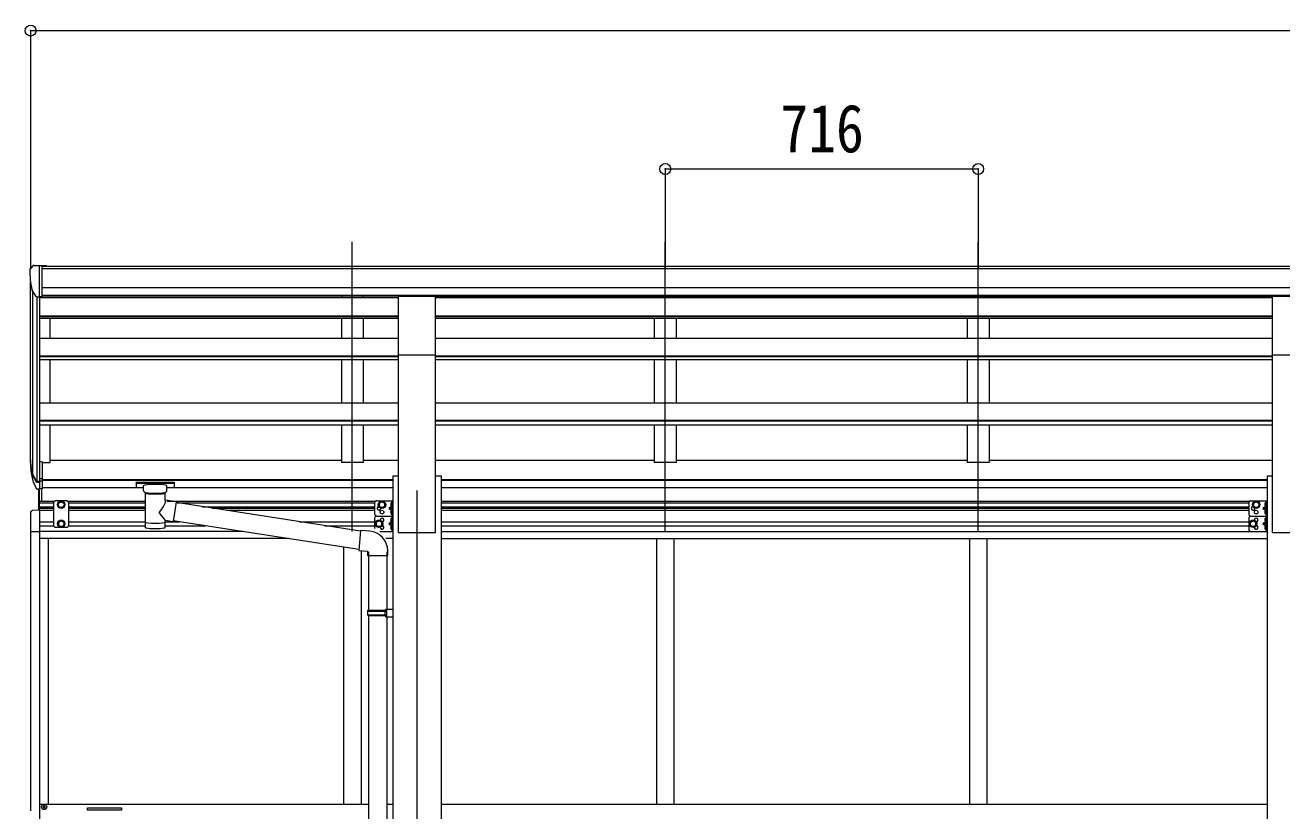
# Model space of a CAD drawing. Units: millimetres at full size. Extents: x -6988 to 7066, y -4877 to 4823.
# Drawn here: x -299 to 2576, y 427 to 2224 of the extents above; entities that cross this region are included whole.
import ezdxf
from ezdxf.enums import TextEntityAlignment as Align

# ---------------------------------------------------------------- set-up
doc = ezdxf.new("R2010")
doc.units = ezdxf.units.MM
doc.header["$LTSCALE"] = 25
doc.header["$PDMODE"] = 32
doc.header["$PDSIZE"] = 25
for name, color, linetype, lineweight in [('0-1_本体', 4, 'Continuous', 9), ('0-2_部品', 7, 'Continuous', 9), ('0-8_PARTS2', 2, 'Continuous', 9), ('0-A_寸法', 6, 'Continuous', 9), ('1-1_GLASS', 4, 'Continuous', 9), ('1-2_GLASS_SEAL', 7, 'Continuous', 9)]:
    doc.layers.add(name, color=color, linetype=linetype, lineweight=lineweight)
doc.styles.add('ＭＳ ゴシック', font='')
doc.styles.get('ＭＳ ゴシック').set_extended_font_data('MS Gothic')

msp = doc.modelspace()

# ---------------------------------------------------------------- linework, layer by layer
at = {"layer": '0-1_本体'}
for p, q in [((-260.16, 1673), (5454.84, 1673)), ((-260.16, 1667.65), (5454.84, 1667.65)), ((-286.66, 1222.74), (-286.66, 1636.25)), ((-282.38, 1617.45), (-282.38, 1198.47)), ((-260.16, 1624.13), (5454.84, 1624.13)), ((-272.66, 1602.1), (-272.66, 1180.47)), ((-266.66, 1602.62), (-266.66, 1224.91)), ((-266.66, 1601.13), (554.84, 1601.13)), ((-260.16, 1606.46), (5454.84, 1606.46)), ((554.84, 1604.09), (-260.16, 1604.09)), ((424.34, 1604.09), (424.34, 1601.13)), ((474.34, 1604.09), (474.34, 1601.13)), ((639.84, 1604.09), (2554.84, 1604.09)), ((639.84, 1601.13), (2554.84, 1601.13)), ((1140.34, 1604.09), (1140.34, 1601.13)), ((1190.34, 1604.09), (1190.34, 1601.13)), ((1856.34, 1604.09), (1856.34, 1601.13)), ((1906.34, 1604.09), (1906.34, 1601.13)), ((-266.66, 1559.17), (554.84, 1559.17)), ((-266.66, 1557.48), (554.84, 1557.48)), ((-266.66, 1553.69), (554.84, 1553.69)), ((-241.66, 1508.27), (-241.66, 1553.69)), ((424.34, 1553.69), (424.34, 1508.27)), ((474.34, 1553.69), (474.34, 1508.27)), ((639.84, 1559.17), (2554.84, 1559.17)), ((639.84, 1557.48), (2554.84, 1557.48)), ((639.84, 1553.69), (2554.84, 1553.69)), ((1140.34, 1553.69), (1140.34, 1508.27)), ((1190.34, 1553.69), (1190.34, 1508.27)), ((1856.34, 1553.69), (1856.34, 1508.27)), ((1906.34, 1553.69), (1906.34, 1508.27)), ((-266.66, 1508.27), (554.84, 1508.27)), ((639.84, 1508.27), (2554.84, 1508.27)), ((-266.66, 1467.69), (554.84, 1467.69)), ((554.84, 1063.47), (554.84, 1470.43)), ((639.84, 1063.47), (639.84, 1470.43)), ((639.84, 1467.69), (2554.84, 1467.69)), ((2554.84, 1063.47), (2554.84, 1470.43)), ((-266.66, 1466), (554.84, 1466)), ((-266.66, 1459.13), (554.84, 1459.13)), ((-241.66, 1360.03), (-241.66, 1459.13)), ((424.34, 1459.13), (424.34, 1360.03)), ((474.34, 1459.13), (474.34, 1360.03)), ((639.84, 1466), (2554.84, 1466)), ((639.84, 1459.13), (2554.84, 1459.13)), ((1140.34, 1459.13), (1140.34, 1360.03)), ((1190.34, 1459.13), (1190.34, 1360.03)), ((1856.34, 1459.13), (1856.34, 1360.03)), ((1906.34, 1459.13), (1906.34, 1360.03)), ((-266.66, 1360.03), (554.84, 1360.03)), ((639.84, 1360.03), (2554.84, 1360.03)), ((-266.66, 1320.89), (554.84, 1320.89)), ((-266.66, 1319.22), (554.84, 1319.22)), ((-266.66, 1309.58), (554.84, 1309.58)), ((-241.66, 1224.08), (-241.66, 1309.58)), ((424.34, 1309.58), (424.34, 1224.08)), ((639.84, 1320.89), (2554.84, 1320.89)), ((639.84, 1319.22), (2554.84, 1319.22)), ((639.84, 1309.58), (2554.84, 1309.58)), ((1140.34, 1309.58), (1140.34, 1224.08)), ((1856.34, 1309.58), (1856.34, 1224.08)), ((-260.16, 1224.08), (-241.66, 1224.08)), ((-241.66, 1229.29), (424.34, 1229.29)), ((474.34, 1229.29), (554.84, 1229.29)), ((639.84, 1229.29), (1140.34, 1229.29)), ((1190.34, 1229.29), (1856.34, 1229.29)), ((1906.34, 1229.29), (2554.84, 1229.29)), ((-260.16, 1184.99), (542.34, 1184.99)), ((-260.16, 1183.61), (542.34, 1183.61)), ((542.34, 1193.47), (554.84, 1193.47)), ((542.34, 1193.47), (542.34, -1686.52)), ((639.84, 1193.47), (652.34, 1193.47)), ((652.34, 1193.47), (652.34, -1686.52)), ((652.34, 1184.99), (2542.34, 1184.99)), ((652.34, 1183.61), (2542.34, 1183.61)), ((2542.34, 1193.47), (2554.84, 1193.47)), ((2542.34, 1193.47), (2542.34, -1686.52)), ((-260.16, 1166.43), (-28.66, 1166.43)), ((25.34, 1166.43), (542.34, 1166.43)), ((652.34, 1166.43), (2542.34, 1166.43)), ((554.84, 1063.47), (639.84, 1063.47)), ((2554.84, 1063.47), (2639.84, 1063.47))]:
    msp.add_line(p, q, dxfattribs=at)
for points in [[(474.34, 1309.58), (474.34, 1224.08), (424.34, 1224.08)], [(1190.34, 1309.58), (1190.34, 1224.08), (1140.34, 1224.08)], [(1906.34, 1309.58), (1906.34, 1224.08), (1856.34, 1224.08)]]:
    msp.add_lwpolyline(points, dxfattribs=at)
at = {"layer": '0-2_部品'}
for p, q in [((-281.75, 1674.05), (-285.82, 1668.24)), ((-278.66, 1674.62), (-281, 1674.47)), ((-278.66, 1674.62), (-260.16, 1674.62)), ((-266.66, 1601.63), (-266.66, 1674.62)), ((-260.16, 1674.62), (-250.16, 1674.53)), ((-260.16, 1602.63), (-260.16, 1674.62)), ((-250.16, 1672.43), (-250.16, 1674.53)), ((-288.66, 1665.24), (-288.66, 1664.62)), ((-274.29, 1603.44), (-283.56, 1619.51)), ((-266.66, 1601.63), (-271.87, 1601.95)), ((-260.16, 1602.63), (-266.66, 1602.63)), ((554.84, 1604.59), (639.84, 1604.59)), ((554.84, 1470.44), (554.84, 1604.59)), ((639.84, 1470.44), (639.84, 1604.59)), ((2554.84, 1604.59), (2639.84, 1604.59)), ((2554.84, 1470.44), (2554.84, 1604.59)), ((554.84, 1470.44), (639.84, 1470.44)), ((2554.84, 1470.44), (2639.84, 1470.44)), ((-266.66, 1224.92), (-266.66, 1163.03)), ((-260.16, 1224.92), (-266.66, 1224.92)), ((-260.16, 1224.92), (-260.16, 1163.85)), ((-284.27, 1198.88), (-274.11, 1179.7)), ((-273.1, 1180.95), (-282.85, 1199.37)), ((-281.68, 1182.02), (-274.11, 1164.53)), ((-266.66, 1180.2), (-271.8, 1180.2)), ((-260.16, 1186.6), (-266.66, 1186.6)), ((-260.16, 1181.2), (-266.66, 1181.2)), ((-266.66, 1178.2), (-271.51, 1178.2)), ((-266.66, 1163.03), (-271.51, 1163.03)), ((-260.16, 1163.85), (-266.66, 1163.85)), ((-45.16, 1178.14), (-45.16, 1167.38)), ((-45.16, 1177.95), (-45.16, 1176.41)), ((-43.16, 1178.81), (39.84, 1178.81)), ((-43.16, 1176.63), (39.84, 1176.63)), ((-43.16, 1166.72), (-28.66, 1166.72)), ((-28.66, 1159.91), (-28.66, 1170.19)), ((-24.56, 1155.41), (-24.58, 1075.12)), ((21.24, 1137.84), (21.24, 1155.42)), ((25.34, 1159.91), (25.34, 1170.19)), ((25.34, 1166.72), (39.84, 1166.72)), ((41.84, 1178.14), (41.84, 1167.38)), ((46.46, 1133.93), (21.24, 1137.84)), ((46.46, 1133.93), (39.44, 1088.67)), ((468.27, 1066.56), (46.17, 1132.05)), ((21.25, 1075.12), (21.24, 1091.75)), ((21.24, 1091.49), (39.44, 1088.67)), ((464.6, 1024.63), (39.73, 1090.55)), ((489.26, 1066.44), (468.42, 1068.27)), ((484.34, 1010.7), (530.34, 1010.7)), ((486.34, 1019.56), (486.34, 885.56)), ((528.34, 1019.56), (528.34, 888.12)), ((530.34, 1010.7), (530.34, 1021.61)), ((484.34, 883.56), (485.34, 885.56)), ((484.34, 883.56), (528.34, 883.56)), ((484.34, 883.56), (484.34, 875.56)), ((484.34, 875.56), (528.34, 875.56)), ((484.34, 875.56), (485.34, 873.56)), ((485.34, 885.56), (528.34, 885.56)), ((485.34, 873.56), (528.34, 873.56)), ((486.34, 873.56), (486.34, -70.62)), ((523.86, 883.56), (523.43, 885.56)), ((526.34, 888.06), (542.34, 888.53)), ((526.34, 886.06), (526.34, 888.06)), ((526.34, 886.06), (528.34, 886.06)), ((526.34, 871.06), (526.34, 873.06)), ((526.34, 871.06), (542.34, 870.59)), ((528.34, 871), (528.34, -68.07)), ((542.34, 888.53), (542.34, 870.59))]:
    msp.add_line(p, q, dxfattribs=at)
for points in [[(-45.16, 1178.14), (-45.12, 1178.34), (-45.04, 1178.47), (-44.94, 1178.57), (-44.84, 1178.63), (-44.72, 1178.67), (-44.43, 1178.73), (-43.94, 1178.78), (-43.4, 1178.8), (-43.16, 1178.81)], [(-45.16, 1167.38), (-45.12, 1167.19), (-45.04, 1167.05), (-44.94, 1166.96), (-44.84, 1166.9), (-44.72, 1166.85), (-44.43, 1166.79), (-43.94, 1166.74), (-43.4, 1166.72), (-43.16, 1166.72)], [(-28.62, 1159.97), (-28.65, 1159.61), (-28.4, 1158.65), (-27.88, 1157.77), (-27.08, 1156.93), (-25.96, 1156.13), (-24.56, 1155.41)], [(21.24, 1155.42), (21.47, 1155.51), (22.83, 1156.25), (23.94, 1157.1), (24.7, 1157.96), (25.16, 1158.86), (25.33, 1159.75)], [(39.84, 1178.81), (40.19, 1178.8), (40.72, 1178.78), (41.17, 1178.72), (41.47, 1178.65), (41.64, 1178.55), (41.76, 1178.41), (41.83, 1178.23), (41.84, 1178.14)], [(39.84, 1166.72), (40.19, 1166.72), (40.72, 1166.75), (41.17, 1166.8), (41.47, 1166.88), (41.64, 1166.97), (41.76, 1167.11), (41.83, 1167.29), (41.84, 1167.38)], [(468.42, 1068.27), (464.41, 1022.44), (484.34, 1020.7), (484.34, 1010.7)], [(523.86, 883.56), (523.86, 875.56), (523.43, 873.56)], [(526.34, 873.06), (528.34, 873.06), (528.34, 886.06)]]:
    msp.add_lwpolyline(points, dxfattribs=at)
for centre, radius, start, end in [((-285.66, 1665.24), 3, 93, 180), ((-280.93, 1673.47), 1, 93.5, 145), ((-86.66, 1664.62), 202, 180, 192.90261), ((-271.69, 1604.94), 3, 210, 266.5), ((-198, 1221.04), 89.07, 174.49576, 194.41188), ((-198.72, 1225.32), 88.05, 177.22392, 197.21071), ((-153.44, 1218.1), 133.22, 183.27987, 195.71302), ((-271.51, 1181.2), 3, 210, 270), ((-271.8, 1181.7), 1.5, 210, 270), ((-271.51, 1166.03), 3, 210, 270), ((485.34, 1021.61), 45, 0, 85)]:
    msp.add_arc(centre, radius, start, end, dxfattribs=at)
for centre, major_axis, ratio, start_param, end_param in [((-43.16, 1176.41), (2, 0), 0.109601, 1.5707963, 3.1415927), ((-1.66, 1170.19), (27, 0), 0.122176, 6.2831853, 9.424778), ((-1.65, 1154.96), (-22.91, 0.42), 0.072511, 0.0008029, 1.5715993), ((-1.65, 1153.33), (-22.91, 0.42), 0.072511, 0.0008029, 1.5715993), ((-1.68, 1154.96), (22.92, 0.42), 0.07247, 4.71158, 6.2823764), ((-1.68, 1153.33), (22.92, 0.42), 0.07247, 4.71158, 6.2823764), ((9.34, 1159.91), (16, 0), 0.361356, 6.2636979, 6.2831853), ((39.84, 1176.41), (2, 0), 0.109601, 0, 1.5707963), ((-1.66, 1111.3), (-22.81, -26.62), 0.234429, 1.6855472, 3.1268519), ((0.89, 1113.94), (20.32, -22.25), 0.045535, 0.0389954, 1.3075346), ((-1.66, 1075.12), (22.92, 0), 0.101955, 3.1415499, 6.2833984), ((-1.66, 1087.56), (22.91, 0), 0.122865, 3.1415927, 6.2831853)]:
    msp.add_ellipse(centre, major_axis=major_axis, ratio=ratio, start_param=start_param, end_param=end_param, dxfattribs=at)
at = {"layer": '0-8_PARTS2'}
for p, q in [((449.34, 1065.82), (449.34, 1728.34)), ((1165.34, 1065.82), (1165.34, 1728.34)), ((1881.34, 1065.82), (1881.34, 1728.34)), ((597.34, 1159.61), (597.34, -1786.52))]:
    msp.add_line(p, q, dxfattribs=at)
at = {"layer": '0-A_寸法'}
for p, q in [((-286.66, 2211.83), (-286.66, 1666.21)), ((-286.66, 2211.83), (5481.34, 2211.83)), ((1165.34, 1895.22), (1165.34, 1666.21)), ((1165.34, 1895.22), (1881.34, 1895.22)), ((1881.34, 1895.22), (1881.34, 1666.21))]:
    msp.add_line(p, q, dxfattribs=at)
for p in [(-286.66, 2211.83), (1165.34, 1895.22), (1881.34, 1895.22)]:
    msp.add_point(p, dxfattribs=at)
at = {"layer": '1-1_GLASS'}
for p, q in [((-266.66, 1135.19), (-231.16, 1135.19)), ((-266.66, 1131.69), (-234.16, 1131.69)), ((-266.66, 1122.69), (-234.16, 1122.69)), ((-202.16, 1135.19), (-24.57, 1135.19)), ((-199.16, 1131.69), (-24.57, 1131.69)), ((-199.16, 1122.69), (-24.57, 1122.69)), ((25.91, 1135.19), (502.34, 1135.19)), ((48.47, 1131.69), (500.36, 1131.69)), ((106.48, 1122.69), (500.34, 1122.69)), ((652.34, 1135.19), (2502.34, 1135.19)), ((652.34, 1131.69), (2500.36, 1131.69)), ((652.34, 1122.69), (2500.34, 1122.69)), ((-266.66, 1119.19), (-234.16, 1119.19)), ((-266.66, 1114.89), (-266.66, 377.69)), ((-234.16, 1114.19), (-266.66, 1114.19)), ((-199.16, 1119.19), (-24.57, 1119.19)), ((-24.57, 1114.19), (-199.16, 1114.19)), ((129.04, 1119.19), (500.34, 1119.19)), ((500.34, 1114.19), (161.27, 1114.19)), ((652.34, 1119.19), (2500.34, 1119.19)), ((2500.34, 1114.19), (652.34, 1114.19)), ((-286.66, 1065.49), (-286.66, 426.89)), ((-266.66, 1088.19), (-234.16, 1088.19)), ((-266.66, 1079.19), (-234.16, 1079.19)), ((199.93, 1065.69), (-266.66, 1065.69)), ((-199.16, 1088.19), (-24.58, 1088.19)), ((-199.16, 1079.19), (-24.58, 1079.19)), ((21.24, 1088.19), (54.9, 1088.19)), ((21.25, 1079.19), (112.91, 1079.19)), ((328.86, 1088.19), (500.34, 1088.19)), ((386.87, 1079.19), (500.34, 1079.19)), ((652.34, 1088.19), (2500.34, 1088.19)), ((652.34, 1079.19), (2500.34, 1079.19)), ((652.34, 1065.69), (2542.34, 1065.69)), ((303.06, 1049.69), (-266.66, 1049.69)), ((-246.66, 1049.69), (-246.66, 442.19)), ((542.34, 1049.69), (526.03, 1049.69)), ((554.84, 1063.48), (639.84, 1063.48)), ((652.34, 1049.69), (2542.34, 1049.69)), ((1145.34, 1049.69), (1145.34, 442.69)), ((1185.34, 1049.69), (1185.34, 442.69)), ((1861.34, 1049.69), (1861.34, 442.69)), ((1901.34, 1049.69), (1901.34, 442.69)), ((2554.84, 1063.48), (2639.84, 1063.48)), ((429.34, 1030.1), (429.34, 442.69)), ((469.34, 1022.01), (469.34, 442.69)), ((-266.66, 442.19), (486.34, 442.19)), ((-78.66, 433.69), (-78.66, 428.69)), ((528.34, 442.19), (542.34, 442.19)), ((652.34, 442.19), (2542.34, 442.19))]:
    msp.add_line(p, q, dxfattribs=at)
msp.add_lwpolyline([(-78.66, 428.69), (-156.66, 428.69), (-156.66, 433.69), (-78.66, 433.69)], dxfattribs=at)
at = {"layer": '1-2_GLASS_SEAL'}
for p, q in [((-268.16, 1114.69), (-268.16, 1163.03)), ((-266.66, 1114.69), (-266.66, 1164.54)), ((-261.16, 1135.19), (-261.16, 1163.85)), ((-230.16, 1136.19), (-234.16, 1132.19)), ((-234.16, 1132.19), (-234.16, 1078.7)), ((-203.16, 1136.19), (-230.16, 1136.19)), ((-203.16, 1136.19), (-199.16, 1132.19)), ((-199.16, 1078.7), (-199.16, 1132.19)), ((500.34, 1131.19), (500.34, 1106.19)), ((505.34, 1136.19), (542.34, 1136.19)), ((539.34, 1131.69), (538.53, 1131.55)), ((539.34, 1123.69), (538.53, 1123.83)), ((539.34, 1123.69), (539.84, 1123.78)), ((539.84, 1136.19), (539.84, 1101.19)), ((542.34, 1136.19), (542.34, 1101.19)), ((2500.34, 1131.19), (2500.34, 1106.19)), ((2505.34, 1136.19), (2542.34, 1136.19)), ((2539.34, 1131.69), (2538.53, 1131.55)), ((2539.34, 1123.69), (2538.53, 1123.83)), ((2539.34, 1123.69), (2539.84, 1123.78)), ((2539.84, 1136.19), (2539.84, 1101.19)), ((2542.34, 1136.19), (2542.34, 1101.19)), ((-287.16, 1108.4), (-287.16, 1065.49)), ((-266.66, 1114.69), (-281.95, 1113.89)), ((500.34, 1096.19), (500.34, 1072.9)), ((505.34, 1101.19), (542.34, 1101.19)), ((505.34, 1101.19), (542.34, 1101.19)), ((539.84, 1118.69), (532.84, 1118.69)), ((539.34, 1113.69), (538.53, 1113.55)), ((539.34, 1105.69), (538.53, 1105.83)), ((539.34, 1096.69), (538.53, 1096.55)), ((539.34, 1105.69), (539.84, 1105.78)), ((539.84, 1101.19), (539.84, 1066.19)), ((542.34, 1101.19), (542.34, 1066.19)), ((2500.34, 1096.19), (2500.34, 1071.19)), ((2505.34, 1101.19), (2542.34, 1101.19)), ((2539.84, 1118.69), (2532.84, 1118.69)), ((2539.34, 1113.69), (2538.53, 1113.55)), ((2539.34, 1105.69), (2538.53, 1105.83)), ((2539.34, 1096.69), (2538.53, 1096.55)), ((2539.34, 1105.69), (2539.84, 1105.78)), ((2539.84, 1101.19), (2539.84, 1066.19)), ((-266.66, 1065.49), (-287.16, 1065.49)), ((-230.16, 1074.7), (-234.16, 1078.7)), ((-203.16, 1074.7), (-230.16, 1074.7)), ((-216.66, 1091.2), (-223.16, 1087.44)), ((-223.16, 1087.44), (-223.16, 1079.94)), ((-223.16, 1079.94), (-216.66, 1076.19)), ((-210.16, 1087.44), (-216.66, 1091.2)), ((-216.66, 1076.19), (-210.16, 1079.94)), ((-210.16, 1079.94), (-210.16, 1087.44)), ((-203.16, 1074.7), (-199.16, 1078.7)), ((512.71, 1066.19), (542.34, 1066.19)), ((539.84, 1083.69), (532.84, 1083.69)), ((539.34, 1088.69), (538.53, 1088.83)), ((539.34, 1078.69), (538.53, 1078.55)), ((539.34, 1070.69), (538.53, 1070.83)), ((539.34, 1088.69), (539.84, 1088.78)), ((539.34, 1070.69), (539.84, 1070.78)), ((2505.34, 1066.19), (2542.34, 1066.19)), ((2539.84, 1083.69), (2532.84, 1083.69)), ((2539.34, 1088.69), (2538.53, 1088.83)), ((2539.34, 1078.69), (2538.53, 1078.55)), ((2539.34, 1070.69), (2538.53, 1070.83)), ((2539.34, 1088.69), (2539.84, 1088.78)), ((2539.34, 1070.69), (2539.84, 1070.78)), ((-257.16, 435.19), (-258.16, 435.19)), ((-254.16, 436.19), (-253.16, 436.19))]:
    msp.add_line(p, q, dxfattribs=at)
for points in [[(-223.16, 1130.94), (-216.66, 1134.7), (-210.16, 1130.94)], [(-210.16, 1130.94), (-210.16, 1123.44), (-216.66, 1119.69), (-223.16, 1123.44), (-223.16, 1130.94)], [(539.84, 1123.69), (532.84, 1118.69), (539.84, 1113.69)], [(540.22, 1127.69), (539.59, 1128.88), (537.36, 1129.99)], [(540.22, 1127.69), (539.59, 1126.5), (537.36, 1125.39)], [(539.34, 1123.69), (539.34, 1131.69), (539.84, 1131.6), (539.84, 1123.78)], [(2539.84, 1123.69), (2532.84, 1118.69), (2539.84, 1113.69)], [(2540.22, 1127.69), (2539.59, 1128.88), (2537.36, 1129.99)], [(2540.22, 1127.69), (2539.59, 1126.5), (2537.36, 1125.39)], [(2539.34, 1123.69), (2539.34, 1131.69), (2539.84, 1131.6), (2539.84, 1123.78)], [(540.22, 1109.69), (539.59, 1110.88), (537.36, 1111.99)], [(540.22, 1109.69), (539.59, 1108.5), (537.36, 1107.39)], [(540.22, 1092.69), (539.59, 1093.88), (537.36, 1094.99)], [(540.22, 1092.69), (539.59, 1091.5), (537.36, 1090.39)], [(539.34, 1105.69), (539.34, 1113.69), (539.84, 1113.6), (539.84, 1105.78)], [(539.34, 1088.69), (539.34, 1096.69), (539.84, 1096.6), (539.84, 1088.78)], [(2505.34, 1101.19), (2542.34, 1101.19), (2542.34, 1066.19)], [(2540.22, 1109.69), (2539.59, 1110.88), (2537.36, 1111.99)], [(2540.22, 1109.69), (2539.59, 1108.5), (2537.36, 1107.39)], [(2540.22, 1092.69), (2539.59, 1093.88), (2537.36, 1094.99)], [(2540.22, 1092.69), (2539.59, 1091.5), (2537.36, 1090.39)], [(2539.34, 1105.69), (2539.34, 1113.69), (2539.84, 1113.6), (2539.84, 1105.78)], [(2539.34, 1088.69), (2539.34, 1096.69), (2539.84, 1096.6), (2539.84, 1088.78)], [(539.84, 1088.69), (532.84, 1083.69), (539.84, 1078.69)], [(540.22, 1074.69), (539.59, 1075.88), (537.36, 1076.99)], [(540.22, 1074.69), (539.59, 1073.5), (537.36, 1072.39)], [(539.34, 1070.69), (539.34, 1078.69), (539.84, 1078.6), (539.84, 1070.78)], [(2539.84, 1088.69), (2532.84, 1083.69), (2539.84, 1078.69)], [(2540.22, 1074.69), (2539.59, 1075.88), (2537.36, 1076.99)], [(2540.22, 1074.69), (2539.59, 1073.5), (2537.36, 1072.39)], [(2539.34, 1070.69), (2539.34, 1078.69), (2539.84, 1078.6), (2539.84, 1070.78)], [(-258.16, 435.19), (-258.16, 436.19), (-257.16, 436.19)], [(-256.16, 437.19), (-256.16, 438.19), (-255.16, 438.19), (-255.16, 437.19)], [(-255.16, 434.19), (-255.16, 433.19), (-256.16, 433.19), (-256.16, 434.19)], [(-253.16, 436.19), (-253.16, 435.19), (-254.16, 435.19)]]:
    msp.add_lwpolyline(points, dxfattribs=at)
for points in [[(517.34, 1119.69), (523.84, 1123.44), (523.84, 1130.94), (517.34, 1134.7), (510.84, 1130.94), (510.84, 1123.44)], [(2517.34, 1119.69), (2523.84, 1123.44), (2523.84, 1130.94), (2517.34, 1134.7), (2510.84, 1130.94), (2510.84, 1123.44)], [(510.34, 1076.19), (516.84, 1079.94), (516.84, 1087.44), (510.34, 1091.2), (503.84, 1087.44), (503.84, 1079.94)], [(2510.34, 1076.19), (2516.84, 1079.94), (2516.84, 1087.44), (2510.34, 1091.2), (2503.84, 1087.44), (2503.84, 1079.94)]]:
    msp.add_lwpolyline(points, close=True, dxfattribs=at)
for centre, radius in [((-216.66, 1127.19), 8.5), ((-216.66, 1127.19), 7.5), ((-216.66, 1127.19), 6.5), ((517.34, 1127.19), 8.5), ((517.34, 1127.19), 7.5), ((517.34, 1127.19), 6.5), ((2517.34, 1127.19), 8.5), ((2517.34, 1127.19), 7.5), ((2517.34, 1127.19), 6.5), ((517.34, 1110.19), 4.25), ((2517.34, 1110.19), 4.25), ((-216.66, 1083.69), 8.5), ((-216.66, 1083.69), 7.5), ((-216.66, 1083.69), 6.5), ((510.34, 1083.69), 8.5), ((510.34, 1083.69), 7.5), ((510.34, 1083.69), 6.5), ((2510.34, 1083.69), 8.5), ((2510.34, 1083.69), 7.5), ((2510.34, 1083.69), 6.5), ((-255.66, 435.69), 5.9)]:
    msp.add_circle(centre, radius, dxfattribs=at)
for centre, radius, start, end in [((505.34, 1131.19), 5, 90, 180), ((510.34, 1118.69), 4.25, 94.76077, 6.29431), ((543.44, 1127.69), 6.5, 147.94412, 212.05588), ((538.69, 1130.66), 0.9, 100, 147.94412), ((538.69, 1124.72), 0.9, 212.05588, 260), ((2505.34, 1131.19), 5, 90, 180), ((2510.34, 1118.69), 4.25, 94.76077, 6.29431), ((2543.44, 1127.69), 6.5, 147.94412, 212.05588), ((2538.69, 1130.66), 0.9, 100, 147.94412), ((2538.69, 1124.72), 0.9, 212.05588, 260), ((-281.66, 1108.4), 5.5, 93, 180), ((505.34, 1106.19), 5, 180, 270), ((505.34, 1096.19), 5, 90, 180), ((517.34, 1092.19), 4.25, 274.76077, 186.29431), ((543.44, 1109.69), 6.5, 147.94412, 212.05588), ((543.44, 1092.69), 6.5, 147.94412, 212.05588), ((538.69, 1112.66), 0.9, 100, 147.94412), ((538.69, 1106.72), 0.9, 212.05588, 260), ((538.69, 1095.66), 0.9, 100, 147.94412), ((2505.34, 1106.19), 5, 180, 270), ((2505.34, 1096.19), 5, 90, 180), ((2517.34, 1092.19), 4.25, 274.76077, 186.29431), ((2543.44, 1109.69), 6.5, 147.94412, 212.05588), ((2543.44, 1092.69), 6.5, 147.94412, 212.05588), ((2538.69, 1112.66), 0.9, 100, 147.94412), ((2538.69, 1106.72), 0.9, 212.05588, 260), ((2538.69, 1095.66), 0.9, 100, 147.94412), ((517.34, 1075.19), 4.25, 173.70569, 85.23923), ((543.44, 1074.69), 6.5, 147.94412, 212.05588), ((538.69, 1089.72), 0.9, 212.05588, 260), ((538.69, 1077.66), 0.9, 100, 147.94412), ((538.69, 1071.72), 0.9, 212.05588, 260), ((2505.34, 1071.19), 5, 180, 270), ((2517.34, 1075.19), 4.25, 173.70569, 85.23923), ((2543.44, 1074.69), 6.5, 147.94412, 212.05588), ((2538.69, 1089.72), 0.9, 212.05588, 260), ((2538.69, 1077.66), 0.9, 100, 147.94412), ((2538.69, 1071.72), 0.9, 212.05588, 260), ((-257.16, 437.19), 1, 270, 0), ((-257.16, 434.19), 1, 0, 90), ((-254.16, 437.19), 1, 180, 270), ((-254.16, 434.19), 1, 90, 180)]:
    msp.add_arc(centre, radius, start, end, dxfattribs=at)

# ---------------------------------------------------------------- texts
at = {"layer": '0-A_寸法', "color": 7, "style": 'ＭＳ ゴシック', "width": 0.85}
msp.add_text('716', height=110, dxfattribs=at).set_placement((1428.84, 1900.22), align=Align.BOTTOM_LEFT)

doc.saveas('drawing.dxf')
